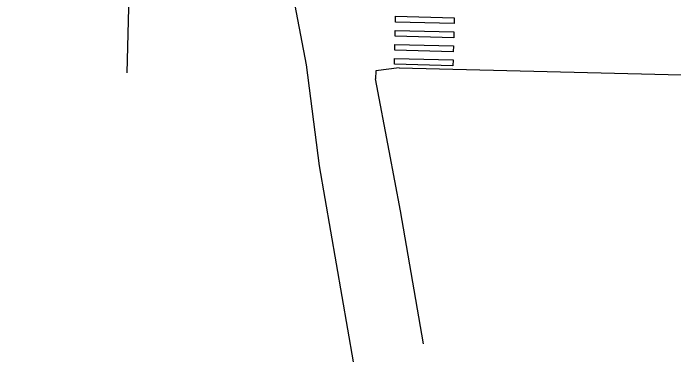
# Model space of a CAD drawing. Header units: inches. Extents: x 542650 to 544515, y 9574150 to 9574595.
# Drawn here: x 544291.3 to 544347.8, y 9574424.9 to 9574454.7 of the extents above; entities that cross this region are included whole.
import ezdxf

# ---------------------------------------------------------------- set-up
doc = ezdxf.new("R2010")
doc.units = ezdxf.units.IN
doc.header["$MEASUREMENT"] = 0
doc.layers.add('I-ARQ', color=8, linetype='Continuous')

# ---------------------------------------------------------------- blocks, each defined once
blk = doc.blocks.new('BL PRAÇA')
at = {"layer": 'I-ARQ'}
for points in [[(464361.021, 9295902.593), (464360.238, 9295933.573), (464360.063, 9295938.407)], [(464337.442, 9295904.644), (464348.78, 9295902.698), (464353.934, 9295901.728), (464360.066, 9295900.567)], [(464361.021, 9295902.593), (464360.758, 9295900.585), (464360.066, 9295900.567)], [(464361.021, 9295902.593), (464360.758, 9295900.585), (464360.066, 9295900.567)], [(464335.895, 9295898.682), (464352.65, 9295895.788), (464361.279, 9295894.675), (464389.002, 9295889.378), (464435.408, 9295881.401), (464442.849, 9295879.982), (464467.587, 9295874.892), (464479.64, 9295872.047), (464490.017, 9295869.647)], [(464360.578, 9295879.383), (464381.725, 9295879.924)]]:
    blk.add_lwpolyline(points, dxfattribs=at)
for points in [[(464361.687, 9295907.186), (464361.187, 9295907.173), (464361.315, 9295902.174), (464361.815, 9295902.187)], [(464362.887, 9295907.216), (464362.387, 9295907.203), (464362.515, 9295902.205), (464363.015, 9295902.218)], [(464364.086, 9295907.247), (464363.586, 9295907.234), (464363.714, 9295902.236), (464364.214, 9295902.249)], [(464365.286, 9295907.278), (464364.786, 9295907.265), (464364.914, 9295902.266), (464365.414, 9295902.279)]]:
    blk.add_lwpolyline(points, close=True, dxfattribs=at)

msp = doc.modelspace()

# ---------------------------------------------------------------- block references
at = {"layer": 'I-ARQ', "xscale": -1, "rotation": 270}
msp.add_blockref('BL PRAÇA', (-8751578.329, 9110089.041), dxfattribs=at)

doc.saveas('drawing.dxf')
